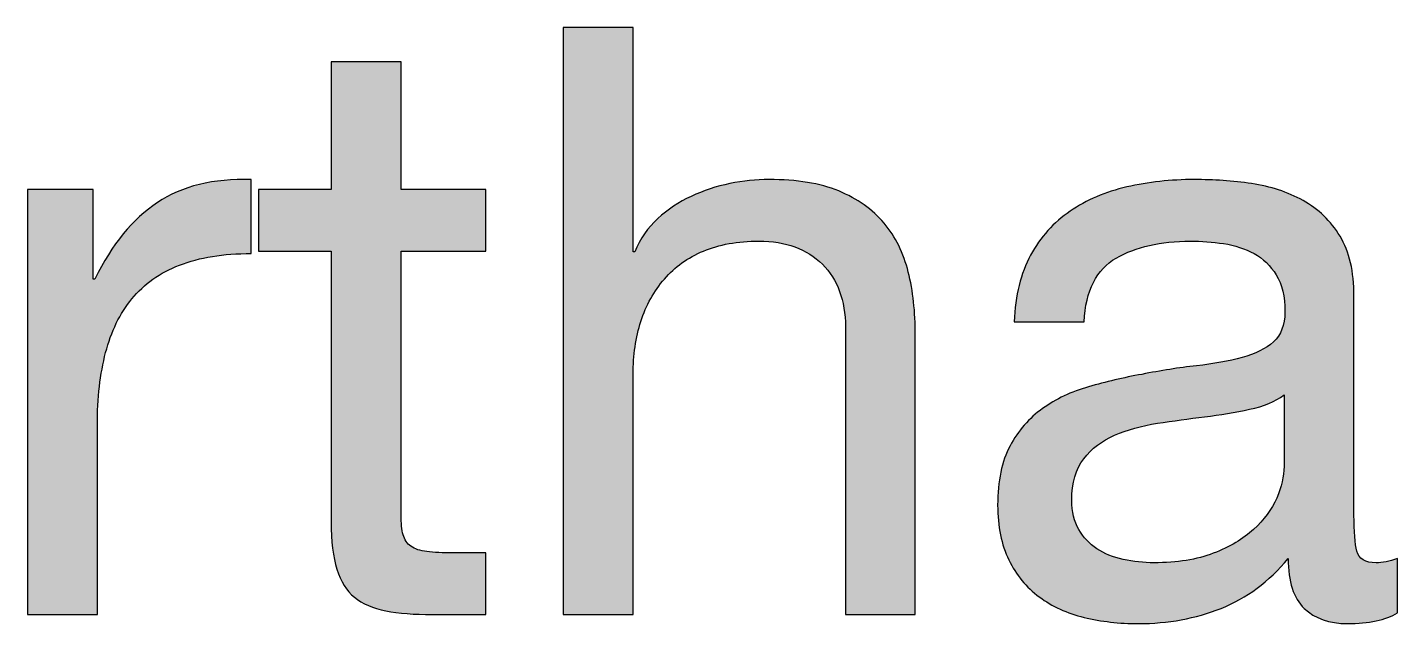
# Paper-space layout 'A2mask' of a CAD drawing. Extents: x 0 to 564, y 0 to 393.
# Drawn here: x 447.765 to 452.567, y 41.415 to 43.506 of the extents above; entities that cross this region are included whole.
import ezdxf
from ezdxf.enums import TextEntityAlignment as Align

# ---------------------------------------------------------------- set-up
doc = ezdxf.new("R2010")
doc.units = 0
doc.layers.get('0').update_dxf_attribs({"linetype": 'CONTINUOUS'})
doc.layers.get('Defpoints').update_dxf_attribs({"linetype": 'CONTINUOUS'})
doc.layers.add('JPP_Mask', color=7, linetype='CONTINUOUS')
doc.styles.add('JPP', font='arial.ttf')

# ---------------------------------------------------------------- blocks, each defined once
blk = doc.blocks.new('A2mask')
at = {"true_color": 0x004a91}
h = blk.add_hatch(color=154, dxfattribs=at)
edge = h.paths.add_edge_path()
edge.add_spline(control_points=[(449.8879, 43.5056), (449.8879, 43.5056), (449.8879, 42.7182), (449.8879, 42.7182), (449.8879, 42.7182), (449.8935, 42.7182), (449.8935, 42.7182), (449.9127, 42.7646), (449.9399, 42.8034), (449.9744, 42.8352), (450.0088, 42.867), (450.0479, 42.8928), (450.0913, 42.913), (450.1344, 42.9332), (450.1795, 42.9482), (450.2269, 42.9578), (450.2739, 42.9674), (450.3196, 42.972), (450.3637, 42.972), (450.4618, 42.972), (450.5436, 42.9588), (450.6089, 42.9319), (450.6742, 42.9047), (450.7272, 42.8673), (450.7676, 42.8193), (450.8077, 42.7712), (450.8362, 42.7139), (450.8524, 42.6476), (450.869, 42.5813), (450.877, 42.5078), (450.877, 42.4269), (450.877, 42.4269), (450.877, 41.4465), (450.877, 41.4465), (450.877, 41.4465), (450.6321, 41.4465), (450.6321, 41.4465), (450.6321, 41.4465), (450.6321, 42.4558), (450.6321, 42.4558), (450.6321, 42.5482), (450.6049, 42.6211), (450.5512, 42.6751), (450.4972, 42.7288), (450.4233, 42.756), (450.3292, 42.756), (450.254, 42.756), (450.1891, 42.7444), (450.1344, 42.7212), (450.0797, 42.6983), (450.034, 42.6655), (449.9976, 42.6231), (449.9608, 42.581), (449.9336, 42.5313), (449.9154, 42.4747), (449.8968, 42.418), (449.8879, 42.356), (449.8879, 42.2888), (449.8879, 42.2888), (449.8879, 41.4465), (449.8879, 41.4465), (449.8879, 41.4465), (449.6427, 41.4465), (449.6427, 41.4465), (449.6427, 41.4465), (449.6427, 43.5056), (449.6427, 43.5056), (449.6427, 43.5056), (449.8879, 43.5056), (449.8879, 43.5056)], knot_values=[0, 0, 0, 0, 1, 1, 1, 2, 2, 2, 3, 3, 3, 4, 4, 4, 5, 5, 5, 6, 6, 6, 7, 7, 7, 8, 8, 8, 9, 9, 9, 10, 10, 10, 11, 11, 11, 12, 12, 12, 13, 13, 13, 14, 14, 14, 15, 15, 15, 16, 16, 16, 17, 17, 17, 18, 18, 18, 19, 19, 19, 20, 20, 20, 21, 21, 21, 22, 22, 22, 23, 23, 23, 23], degree=3, periodic=0)
h = blk.add_hatch(color=154, dxfattribs=at)
edge = h.paths.add_edge_path()
edge.add_spline(control_points=[(449.372, 42.9375), (449.372, 42.9375), (449.372, 42.7212), (449.372, 42.7212), (449.372, 42.7212), (449.0747, 42.7212), (449.0747, 42.7212), (449.0747, 42.7212), (449.0747, 41.7954), (449.0747, 41.7954), (449.0747, 41.7666), (449.0771, 41.7437), (449.082, 41.7261), (449.0867, 41.7089), (449.096, 41.6953), (449.1095, 41.6857), (449.1228, 41.6761), (449.1417, 41.6701), (449.1655, 41.6671), (449.1897, 41.6642), (449.2209, 41.6628), (449.2593, 41.6628), (449.2593, 41.6628), (449.372, 41.6628), (449.372, 41.6628), (449.372, 41.6628), (449.372, 41.4465), (449.372, 41.4465), (449.372, 41.4465), (449.1844, 41.4465), (449.1844, 41.4465), (449.1208, 41.4465), (449.0665, 41.4508), (449.0214, 41.4594), (448.9763, 41.468), (448.9396, 41.4839), (448.9117, 41.5071), (448.8839, 41.53), (448.8633, 41.5628), (448.8498, 41.6052), (448.8365, 41.6473), (448.8295, 41.7033), (448.8295, 41.7725), (448.8295, 41.7725), (448.8295, 42.7212), (448.8295, 42.7212), (448.8295, 42.7212), (448.5757, 42.7212), (448.5757, 42.7212), (448.5757, 42.7212), (448.5757, 42.9375), (448.5757, 42.9375), (448.5757, 42.9375), (448.8295, 42.9375), (448.8295, 42.9375), (448.8295, 42.9375), (448.8295, 43.3845), (448.8295, 43.3845), (448.8295, 43.3845), (449.0747, 43.3845), (449.0747, 43.3845), (449.0747, 43.3845), (449.0747, 42.9375), (449.0747, 42.9375), (449.0747, 42.9375), (449.372, 42.9375), (449.372, 42.9375)], knot_values=[0, 0, 0, 0, 1, 1, 1, 2, 2, 2, 3, 3, 3, 4, 4, 4, 5, 5, 5, 6, 6, 6, 7, 7, 7, 8, 8, 8, 9, 9, 9, 10, 10, 10, 11, 11, 11, 12, 12, 12, 13, 13, 13, 14, 14, 14, 15, 15, 15, 16, 16, 16, 17, 17, 17, 18, 18, 18, 19, 19, 19, 20, 20, 20, 21, 21, 21, 22, 22, 22, 22], degree=3, periodic=0)
h = blk.add_hatch(color=154, dxfattribs=at)
edge = h.paths.add_edge_path()
edge.add_spline(control_points=[(447.9959, 42.9375), (447.9959, 42.9375), (447.9959, 42.6231), (447.9959, 42.6231), (447.9959, 42.6231), (448.0018, 42.6231), (448.0018, 42.6231), (448.0611, 42.7444), (448.1344, 42.8338), (448.2209, 42.8915), (448.3073, 42.9491), (448.417, 42.976), (448.5496, 42.972), (448.5496, 42.972), (448.5496, 42.7126), (448.5496, 42.7126), (448.4515, 42.7126), (448.368, 42.699), (448.2987, 42.6721), (448.2295, 42.6453), (448.1738, 42.6059), (448.1314, 42.5538), (448.0893, 42.5022), (448.0585, 42.4392), (448.0393, 42.365), (448.0201, 42.2911), (448.0104, 42.2059), (448.0104, 42.1098), (448.0104, 42.1098), (448.0104, 41.4465), (448.0104, 41.4465), (448.0104, 41.4465), (447.7652, 41.4465), (447.7652, 41.4465), (447.7652, 41.4465), (447.7652, 42.9375), (447.7652, 42.9375), (447.7652, 42.9375), (447.9959, 42.9375), (447.9959, 42.9375)], knot_values=[0, 0, 0, 0, 1, 1, 1, 2, 2, 2, 3, 3, 3, 4, 4, 4, 5, 5, 5, 6, 6, 6, 7, 7, 7, 8, 8, 8, 9, 9, 9, 10, 10, 10, 11, 11, 11, 12, 12, 12, 13, 13, 13, 13], degree=3, periodic=0)
h = blk.add_hatch(color=154, dxfattribs=at)
edge = h.paths.add_edge_path(flags=16)
edge.add_spline(control_points=[(452.0483, 42.1662), (451.9983, 42.1556), (451.9459, 42.1469), (451.8909, 42.14), (451.8362, 42.1334), (451.7809, 42.1257), (451.7252, 42.1171), (451.6696, 42.1085), (451.6195, 42.0943), (451.5751, 42.075), (451.5311, 42.0558), (451.4949, 42.0287), (451.4671, 41.9929), (451.4393, 41.9574), (451.4254, 41.9087), (451.4254, 41.8474), (451.4254, 41.807), (451.4333, 41.7729), (451.4499, 41.745), (451.4661, 41.7172), (451.4873, 41.6947), (451.5132, 41.6771), (451.5393, 41.6599), (451.5698, 41.6473), (451.6056, 41.6396), (451.6411, 41.632), (451.6772, 41.628), (451.7136, 41.628), (451.7945, 41.628), (451.8637, 41.6393), (451.9214, 41.6612), (451.979, 41.6834), (452.0261, 41.7112), (452.0625, 41.745), (452.099, 41.7785), (452.1262, 41.8153), (452.1434, 41.8547), (452.1606, 41.8938), (452.1692, 41.9309), (452.1692, 41.9657), (452.1692, 41.9657), (452.1692, 42.2165), (452.1692, 42.2165), (452.1384, 42.1933), (452.0983, 42.1764), (452.0483, 42.1662)], knot_values=[0, 0, 0, 0, 1, 1, 1, 2, 2, 2, 3, 3, 3, 4, 4, 4, 5, 5, 5, 6, 6, 6, 7, 7, 7, 8, 8, 8, 9, 9, 9, 10, 10, 10, 11, 11, 11, 12, 12, 12, 13, 13, 13, 14, 14, 14, 15, 15, 15, 15], degree=3, periodic=0)
edge = h.paths.add_edge_path()
edge.add_spline(control_points=[(452.3916, 41.4147), (452.328, 41.4147), (452.2776, 41.4326), (452.2401, 41.468), (452.2024, 41.5038), (452.1838, 41.5618), (452.1838, 41.6426), (452.1165, 41.5618), (452.038, 41.5038), (451.9486, 41.468), (451.8594, 41.4326), (451.7627, 41.4147), (451.659, 41.4147), (451.5917, 41.4147), (451.5281, 41.4219), (451.4684, 41.4365), (451.4088, 41.4508), (451.3564, 41.475), (451.3114, 41.5084), (451.266, 41.5422), (451.2305, 41.5853), (451.2047, 41.6383), (451.1788, 41.691), (451.1656, 41.755), (451.1656, 41.8302), (451.1656, 41.9147), (451.1802, 41.9839), (451.209, 42.0376), (451.2378, 42.0916), (451.2756, 42.1353), (451.323, 42.1688), (451.37, 42.2026), (451.4237, 42.2281), (451.4843, 42.2454), (451.545, 42.2626), (451.6069, 42.2772), (451.6706, 42.2888), (451.7378, 42.302), (451.8018, 42.3123), (451.8621, 42.3189), (451.9227, 42.3255), (451.9761, 42.3352), (452.0221, 42.3477), (452.0685, 42.3603), (452.105, 42.3786), (452.1318, 42.4024), (452.1586, 42.4266), (452.1722, 42.4617), (452.1722, 42.5078), (452.1722, 42.5615), (452.1623, 42.6049), (452.1421, 42.6377), (452.1219, 42.6701), (452.0957, 42.6953), (452.0642, 42.7126), (452.0324, 42.7298), (451.9966, 42.7414), (451.9575, 42.7474), (451.9181, 42.753), (451.879, 42.756), (451.8405, 42.756), (451.7368, 42.756), (451.6503, 42.7361), (451.5811, 42.6967), (451.5118, 42.6572), (451.4744, 42.5827), (451.4684, 42.4733), (451.4684, 42.4733), (451.2232, 42.4733), (451.2232, 42.4733), (451.2272, 42.5654), (451.2464, 42.6433), (451.2812, 42.7069), (451.3157, 42.7702), (451.3617, 42.8216), (451.4194, 42.861), (451.477, 42.9004), (451.5436, 42.9289), (451.6185, 42.9462), (451.6934, 42.9634), (451.7723, 42.972), (451.8551, 42.972), (451.9224, 42.972), (451.989, 42.9674), (452.0556, 42.9578), (452.1219, 42.9482), (452.1818, 42.9283), (452.2358, 42.8984), (452.2895, 42.8686), (452.3326, 42.8269), (452.3654, 42.7732), (452.3982, 42.7192), (452.4144, 42.6493), (452.4144, 42.5625), (452.4144, 42.5625), (452.4144, 41.7954), (452.4144, 41.7954), (452.4144, 41.7377), (452.4177, 41.6953), (452.4247, 41.6685), (452.4313, 41.6416), (452.4539, 41.628), (452.4923, 41.628), (452.5135, 41.628), (452.5384, 41.633), (452.5672, 41.6426), (452.5672, 41.6426), (452.5672, 41.4521), (452.5672, 41.4521), (452.5251, 41.4273), (452.4665, 41.4147), (452.3916, 41.4147)], knot_values=[0, 0, 0, 0, 1, 1, 1, 2, 2, 2, 3, 3, 3, 4, 4, 4, 5, 5, 5, 6, 6, 6, 7, 7, 7, 8, 8, 8, 9, 9, 9, 10, 10, 10, 11, 11, 11, 12, 12, 12, 13, 13, 13, 14, 14, 14, 15, 15, 15, 16, 16, 16, 17, 17, 17, 18, 18, 18, 19, 19, 19, 20, 20, 20, 21, 21, 21, 22, 22, 22, 23, 23, 23, 24, 24, 24, 25, 25, 25, 26, 26, 26, 27, 27, 27, 28, 28, 28, 29, 29, 29, 30, 30, 30, 31, 31, 31, 32, 32, 32, 33, 33, 33, 34, 34, 34, 35, 35, 35, 36, 36, 36, 37, 37, 37, 37], degree=3, periodic=0)
at = {"layer": 'Defpoints', "color": 154, "true_color": 0x004a91}
for points, knots in [([(449.8879, 43.5056), (449.8879, 43.5056), (449.8879, 42.7182), (449.8879, 42.7182), (449.8879, 42.7182), (449.8935, 42.7182), (449.8935, 42.7182), (449.9127, 42.7646), (449.9399, 42.8034), (449.9744, 42.8352), (450.0088, 42.867), (450.0479, 42.8928), (450.0913, 42.913), (450.1344, 42.9332), (450.1795, 42.9482), (450.2269, 42.9578), (450.2739, 42.9674), (450.3196, 42.972), (450.3637, 42.972), (450.4618, 42.972), (450.5436, 42.9588), (450.6089, 42.9319), (450.6742, 42.9047), (450.7272, 42.8673), (450.7676, 42.8193), (450.8077, 42.7712), (450.8362, 42.7139), (450.8524, 42.6476), (450.869, 42.5813), (450.877, 42.5078), (450.877, 42.4269), (450.877, 42.4269), (450.877, 41.4465), (450.877, 41.4465), (450.877, 41.4465), (450.6321, 41.4465), (450.6321, 41.4465), (450.6321, 41.4465), (450.6321, 42.4558), (450.6321, 42.4558), (450.6321, 42.5482), (450.6049, 42.6211), (450.5512, 42.6751), (450.4972, 42.7288), (450.4233, 42.756), (450.3292, 42.756), (450.254, 42.756), (450.1891, 42.7444), (450.1344, 42.7212), (450.0797, 42.6983), (450.034, 42.6655), (449.9976, 42.6231), (449.9608, 42.581), (449.9336, 42.5313), (449.9154, 42.4747), (449.8968, 42.418), (449.8879, 42.356), (449.8879, 42.2888), (449.8879, 42.2888), (449.8879, 41.4465), (449.8879, 41.4465), (449.8879, 41.4465), (449.6427, 41.4465), (449.6427, 41.4465), (449.6427, 41.4465), (449.6427, 43.5056), (449.6427, 43.5056), (449.6427, 43.5056), (449.8879, 43.5056), (449.8879, 43.5056)], [0, 0, 0, 0, 1, 1, 1, 2, 2, 2, 3, 3, 3, 4, 4, 4, 5, 5, 5, 6, 6, 6, 7, 7, 7, 8, 8, 8, 9, 9, 9, 10, 10, 10, 11, 11, 11, 12, 12, 12, 13, 13, 13, 14, 14, 14, 15, 15, 15, 16, 16, 16, 17, 17, 17, 18, 18, 18, 19, 19, 19, 20, 20, 20, 21, 21, 21, 22, 22, 22, 23, 23, 23, 23]), ([(449.372, 42.9375), (449.372, 42.9375), (449.372, 42.7212), (449.372, 42.7212), (449.372, 42.7212), (449.0747, 42.7212), (449.0747, 42.7212), (449.0747, 42.7212), (449.0747, 41.7954), (449.0747, 41.7954), (449.0747, 41.7666), (449.0771, 41.7437), (449.082, 41.7261), (449.0867, 41.7089), (449.096, 41.6953), (449.1095, 41.6857), (449.1228, 41.6761), (449.1417, 41.6701), (449.1655, 41.6671), (449.1897, 41.6642), (449.2209, 41.6628), (449.2593, 41.6628), (449.2593, 41.6628), (449.372, 41.6628), (449.372, 41.6628), (449.372, 41.6628), (449.372, 41.4465), (449.372, 41.4465), (449.372, 41.4465), (449.1844, 41.4465), (449.1844, 41.4465), (449.1208, 41.4465), (449.0665, 41.4508), (449.0214, 41.4594), (448.9763, 41.468), (448.9396, 41.4839), (448.9117, 41.5071), (448.8839, 41.53), (448.8633, 41.5628), (448.8498, 41.6052), (448.8365, 41.6473), (448.8295, 41.7033), (448.8295, 41.7725), (448.8295, 41.7725), (448.8295, 42.7212), (448.8295, 42.7212), (448.8295, 42.7212), (448.5757, 42.7212), (448.5757, 42.7212), (448.5757, 42.7212), (448.5757, 42.9375), (448.5757, 42.9375), (448.5757, 42.9375), (448.8295, 42.9375), (448.8295, 42.9375), (448.8295, 42.9375), (448.8295, 43.3845), (448.8295, 43.3845), (448.8295, 43.3845), (449.0747, 43.3845), (449.0747, 43.3845), (449.0747, 43.3845), (449.0747, 42.9375), (449.0747, 42.9375), (449.0747, 42.9375), (449.372, 42.9375), (449.372, 42.9375)], [0, 0, 0, 0, 1, 1, 1, 2, 2, 2, 3, 3, 3, 4, 4, 4, 5, 5, 5, 6, 6, 6, 7, 7, 7, 8, 8, 8, 9, 9, 9, 10, 10, 10, 11, 11, 11, 12, 12, 12, 13, 13, 13, 14, 14, 14, 15, 15, 15, 16, 16, 16, 17, 17, 17, 18, 18, 18, 19, 19, 19, 20, 20, 20, 21, 21, 21, 22, 22, 22, 22]), ([(447.9959, 42.9375), (447.9959, 42.9375), (447.9959, 42.6231), (447.9959, 42.6231), (447.9959, 42.6231), (448.0018, 42.6231), (448.0018, 42.6231), (448.0611, 42.7444), (448.1344, 42.8338), (448.2209, 42.8915), (448.3073, 42.9491), (448.417, 42.976), (448.5496, 42.972), (448.5496, 42.972), (448.5496, 42.7126), (448.5496, 42.7126), (448.4515, 42.7126), (448.368, 42.699), (448.2987, 42.6721), (448.2295, 42.6453), (448.1738, 42.6059), (448.1314, 42.5538), (448.0893, 42.5022), (448.0585, 42.4392), (448.0393, 42.365), (448.0201, 42.2911), (448.0104, 42.2059), (448.0104, 42.1098), (448.0104, 42.1098), (448.0104, 41.4465), (448.0104, 41.4465), (448.0104, 41.4465), (447.7652, 41.4465), (447.7652, 41.4465), (447.7652, 41.4465), (447.7652, 42.9375), (447.7652, 42.9375), (447.7652, 42.9375), (447.9959, 42.9375), (447.9959, 42.9375)], [0, 0, 0, 0, 1, 1, 1, 2, 2, 2, 3, 3, 3, 4, 4, 4, 5, 5, 5, 6, 6, 6, 7, 7, 7, 8, 8, 8, 9, 9, 9, 10, 10, 10, 11, 11, 11, 12, 12, 12, 13, 13, 13, 13]), ([(452.3916, 41.4147), (452.328, 41.4147), (452.2776, 41.4326), (452.2401, 41.468), (452.2024, 41.5038), (452.1838, 41.5618), (452.1838, 41.6426), (452.1165, 41.5618), (452.038, 41.5038), (451.9486, 41.468), (451.8594, 41.4326), (451.7627, 41.4147), (451.659, 41.4147), (451.5917, 41.4147), (451.5281, 41.4219), (451.4684, 41.4365), (451.4088, 41.4508), (451.3564, 41.475), (451.3114, 41.5084), (451.266, 41.5422), (451.2305, 41.5853), (451.2047, 41.6383), (451.1788, 41.691), (451.1656, 41.755), (451.1656, 41.8302), (451.1656, 41.9147), (451.1802, 41.9839), (451.209, 42.0376), (451.2378, 42.0916), (451.2756, 42.1353), (451.323, 42.1688), (451.37, 42.2026), (451.4237, 42.2281), (451.4843, 42.2454), (451.545, 42.2626), (451.6069, 42.2772), (451.6706, 42.2888), (451.7378, 42.302), (451.8018, 42.3123), (451.8621, 42.3189), (451.9227, 42.3255), (451.9761, 42.3352), (452.0221, 42.3477), (452.0685, 42.3603), (452.105, 42.3786), (452.1318, 42.4024), (452.1586, 42.4266), (452.1722, 42.4617), (452.1722, 42.5078), (452.1722, 42.5615), (452.1623, 42.6049), (452.1421, 42.6377), (452.1219, 42.6701), (452.0957, 42.6953), (452.0642, 42.7126), (452.0324, 42.7298), (451.9966, 42.7414), (451.9575, 42.7474), (451.9181, 42.753), (451.879, 42.756), (451.8405, 42.756), (451.7368, 42.756), (451.6503, 42.7361), (451.5811, 42.6967), (451.5118, 42.6572), (451.4744, 42.5827), (451.4684, 42.4733), (451.4684, 42.4733), (451.2232, 42.4733), (451.2232, 42.4733), (451.2272, 42.5654), (451.2464, 42.6433), (451.2812, 42.7069), (451.3157, 42.7702), (451.3617, 42.8216), (451.4194, 42.861), (451.477, 42.9004), (451.5436, 42.9289), (451.6185, 42.9462), (451.6934, 42.9634), (451.7723, 42.972), (451.8551, 42.972), (451.9224, 42.972), (451.989, 42.9674), (452.0556, 42.9578), (452.1219, 42.9482), (452.1818, 42.9283), (452.2358, 42.8984), (452.2895, 42.8686), (452.3326, 42.8269), (452.3654, 42.7732), (452.3982, 42.7192), (452.4144, 42.6493), (452.4144, 42.5625), (452.4144, 42.5625), (452.4144, 41.7954), (452.4144, 41.7954), (452.4144, 41.7377), (452.4177, 41.6953), (452.4247, 41.6685), (452.4313, 41.6416), (452.4539, 41.628), (452.4923, 41.628), (452.5135, 41.628), (452.5384, 41.633), (452.5672, 41.6426), (452.5672, 41.6426), (452.5672, 41.4521), (452.5672, 41.4521), (452.5251, 41.4273), (452.4665, 41.4147), (452.3916, 41.4147)], [0, 0, 0, 0, 1, 1, 1, 2, 2, 2, 3, 3, 3, 4, 4, 4, 5, 5, 5, 6, 6, 6, 7, 7, 7, 8, 8, 8, 9, 9, 9, 10, 10, 10, 11, 11, 11, 12, 12, 12, 13, 13, 13, 14, 14, 14, 15, 15, 15, 16, 16, 16, 17, 17, 17, 18, 18, 18, 19, 19, 19, 20, 20, 20, 21, 21, 21, 22, 22, 22, 23, 23, 23, 24, 24, 24, 25, 25, 25, 26, 26, 26, 27, 27, 27, 28, 28, 28, 29, 29, 29, 30, 30, 30, 31, 31, 31, 32, 32, 32, 33, 33, 33, 34, 34, 34, 35, 35, 35, 36, 36, 36, 37, 37, 37, 37]), ([(452.0483, 42.1662), (451.9983, 42.1556), (451.9459, 42.1469), (451.8909, 42.14), (451.8362, 42.1334), (451.7809, 42.1257), (451.7252, 42.1171), (451.6696, 42.1085), (451.6195, 42.0943), (451.5751, 42.075), (451.5311, 42.0558), (451.4949, 42.0287), (451.4671, 41.9929), (451.4393, 41.9574), (451.4254, 41.9087), (451.4254, 41.8474), (451.4254, 41.807), (451.4333, 41.7729), (451.4499, 41.745), (451.4661, 41.7172), (451.4873, 41.6947), (451.5132, 41.6771), (451.5393, 41.6599), (451.5698, 41.6473), (451.6056, 41.6396), (451.6411, 41.632), (451.6772, 41.628), (451.7136, 41.628), (451.7945, 41.628), (451.8637, 41.6393), (451.9214, 41.6612), (451.979, 41.6834), (452.0261, 41.7112), (452.0625, 41.745), (452.099, 41.7785), (452.1262, 41.8153), (452.1434, 41.8547), (452.1606, 41.8938), (452.1692, 41.9309), (452.1692, 41.9657), (452.1692, 41.9657), (452.1692, 42.2165), (452.1692, 42.2165), (452.1384, 42.1933), (452.0983, 42.1764), (452.0483, 42.1662)], [0, 0, 0, 0, 1, 1, 1, 2, 2, 2, 3, 3, 3, 4, 4, 4, 5, 5, 5, 6, 6, 6, 7, 7, 7, 8, 8, 8, 9, 9, 9, 10, 10, 10, 11, 11, 11, 12, 12, 12, 13, 13, 13, 14, 14, 14, 15, 15, 15, 15])]:
    blk.add_open_spline(points, degree=3, knots=knots, dxfattribs=at)
at = {"color": 7, "style": 'JPP'}
for tag, p in [('Client', (516.6, 80.5)), ('Project1', (516.6, 63)), ('Project2', (516.6, 57.75)), ('Project3', (516.6, 52.5)), ('Title1', (516.6, 40.25)), ('Title2', (516.6, 35)), ('Title3', (516.6, 29.75)), ('Status', (441, 5.25))]:
    blk.add_attdef(tag, text='', height=2.5, dxfattribs=at).set_placement(p, align=Align.MIDDLE_LEFT)
at = {"color": 2, "style": 'JPP'}
for tag, p in [('Scale', (460.25, 17.5)), ('Checked', (523.25, 17.5)), ('Drawn', (491.75, 17.5)), ('Date', (554.75, 17.5))]:
    blk.add_attdef(tag, text='', height=1.4, dxfattribs=at).set_placement(p, align=Align.MIDDLE_CENTER)
at = {"color": 6, "style": 'JPP'}
for tag, p in [('Ref', (504, 5.25)), ('DrgNo.', (533.4, 5.25))]:
    blk.add_attdef(tag, text='', height=2.8, dxfattribs=at).set_placement(p, align=Align.MIDDLE_LEFT)
blk.add_attdef('Rev', text='', height=2.8, dxfattribs=at).set_placement((557.3923, 5.25), align=Align.MIDDLE_CENTER)

psp = doc.layouts.new('A2mask')

# ---------------------------------------------------------------- block references
at = {"layer": 'JPP_Mask'}
psp.add_blockref('A2mask', (0, 0), dxfattribs=at)

doc.saveas('drawing.dxf')
